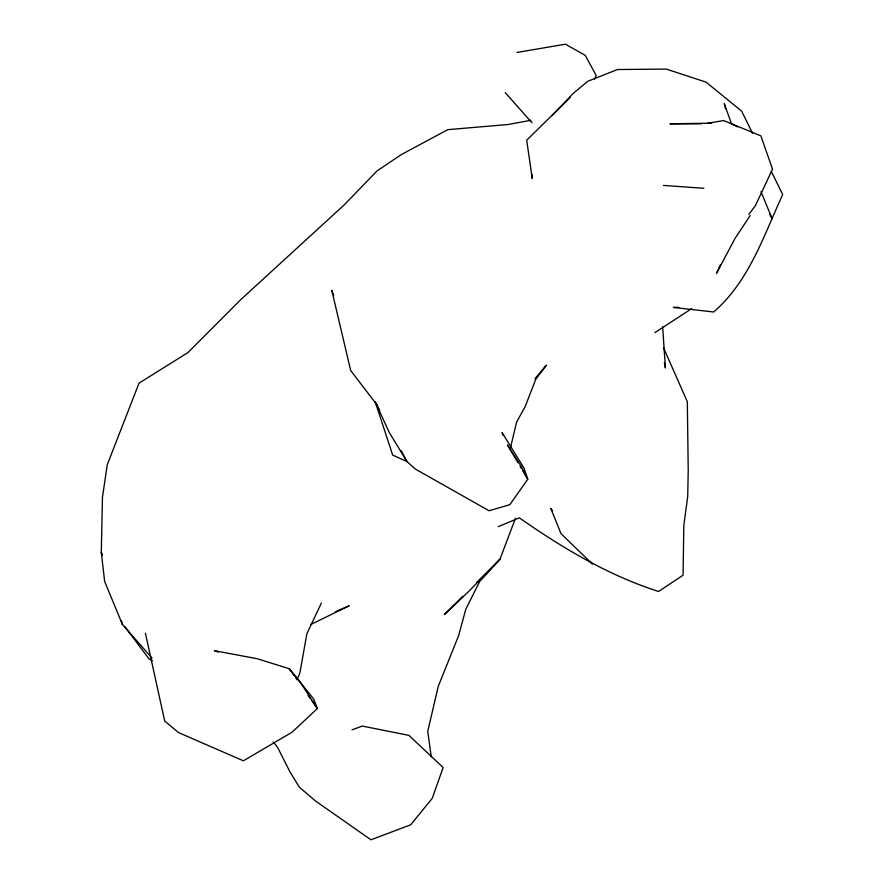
<?xml version="1.0" encoding="UTF-8"?>
<svg xmlns="http://www.w3.org/2000/svg" width="884" height="884" viewBox="0 0 884 884"><rect width="100%" height="100%" fill="white"/><g stroke="black" fill="none" stroke-linecap="round" stroke-linejoin="round"><path stroke-width="1.33" d="M510.532 447.669L516.521 422.276L525.184 406.496L535.826 379.148L546.434 365.114L534.964 378.728M515.482 518.212L499.913 559.351L479.703 581.484L465.802 609.164L458.63 635.651L438.243 686.393L427.734 731.399L431.259 756.759M297.168 679.387L299.831 673.221L306.858 633.795L321.389 603.01M720.438 264.703L716.548 273.289L735.068 238.337L750.207 215.486M594.512 79.107L596.225 75.582L585.274 55.372L565.406 44.2L516.985 52.454M551.992 115.716L572.931 93.649L587.639 81.339L617.43 69.527L666.315 69.096L706.128 82.146L741.665 111.196L752.527 133.263M748.825 214.348L755.4 205.685L772.517 169.109L760.87 135.871L723.676 120.578L707.686 123.219L669.961 123.793L701.421 123.815M462.873 596.17L444.354 614.568L468.001 592.169L499.913 559.351L476.52 582.6M570.158 97.483L526.698 140.213L532.267 178.634L532.08 174.634M654.856 332.66L691.675 308.627M310.814 624.48L349.202 605.805L335.334 611.761M498.267 526.643L519.317 517.847C562.544 547.981 608.137 575.34 658.569 591.473L683.067 575.208L683.807 525.604L687.719 496.399L688.227 470.796L687.332 401.723L663.53 347.799M352.031 729.852L362.296 726.062L408.872 735.366L443.138 767.489L432.265 798.307L410.695 824.805L370.96 839.8L315.555 801.026L299.322 787.158L289.853 771.655L277.432 747.057L273.244 741.919M530.908 120.29L507.969 124.522L447.713 129.672L401.159 154.689L377.026 170.921L344.219 204.889L240.989 299.422L187.96 352.55L139.042 383.148L107.262 464.708L102.456 497.349L101.295 552.312L104.644 581.44L122.39 624.424L152.015 658.116M678.835 307.345L673.332 307.422L713.642 311.986C749.035 281.51 763.688 235.763 782.705 194.557L771.235 171.264M707.686 123.219L711.653 123.318M663.553 185.441L703.896 188.292M218.237 652.072L214.37 650.679L257.189 658.724L289.267 668.735L300.383 682.36L317.356 708.548L292.118 732.173L243.398 760.815L178.634 732.637L164.7 721.046L145.407 633.22M737.665 126.92L731.499 123.826L724.261 103.538L725.62 108.865M152.578 660.691L148.954 658.812L124.644 626.325M505.228 92.632L532.002 122.777M377.203 405.215L350.694 370.562L331.787 290.372L333.655 295.466M552.467 510.676L550.831 508.499L560.997 533.66L592.402 564.058L590.766 561.881M290.825 670.945L289.267 668.735L313.676 698.979L317.356 708.548L311.897 700.802M292.383 673.155L293.952 675.365M295.51 677.586L297.068 679.796M307.997 695.277L310.328 698.592M517.98 462.686L507.471 444.972L520.897 466.001L527.781 479.216L509.869 504.665L489.084 510.764L415.458 469.106L406.983 461.581L389.17 432.298L375.192 401.767L392.662 455.083L406.983 461.581L401.259 450.818M520.079 466.233L521.483 468.586M522.875 470.951L527.781 479.216L523.914 467.979L502.112 432.585L502.919 435.138M769.577 213.928L772.152 218.757L761.002 191.673M375.192 401.767L379.645 410.132M121.274 620.623L122.39 624.424L121.241 620.491M102.058 554.931L101.295 552.312L102.047 554.909M664.37 362.727L665.409 367.998L662.657 326.903"/></g></svg>
